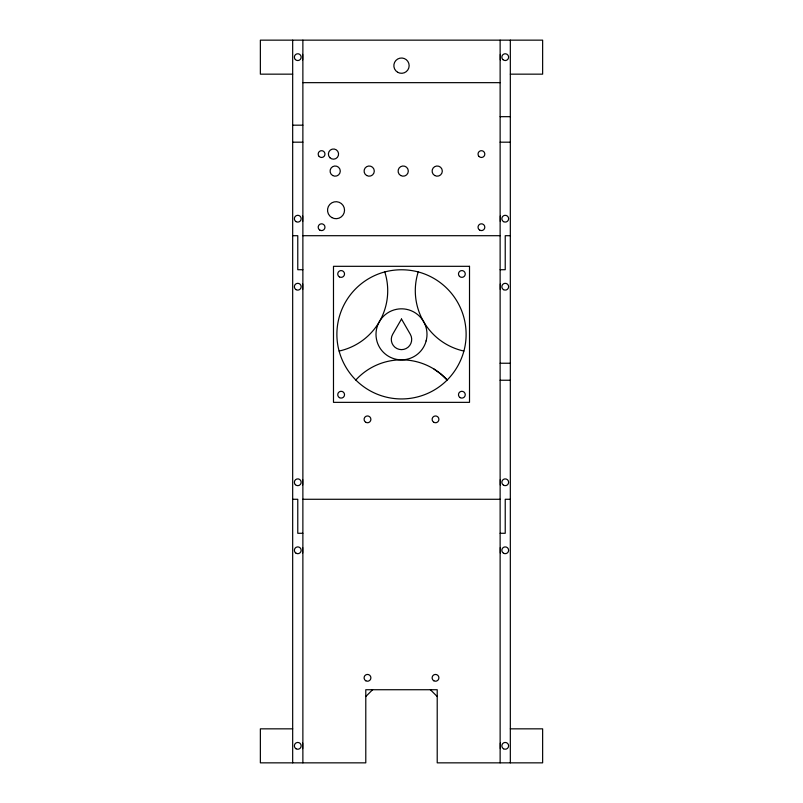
<?xml version="1.0" encoding="UTF-8"?>
<svg xmlns="http://www.w3.org/2000/svg" width="803" height="803" viewBox="0 0 803 803"><rect width="100%" height="100%" fill="white"/><g stroke="black" fill="none" stroke-linecap="round" stroke-linejoin="round"><path stroke-width="1.2" d="M365.787 696.532L372.592 689.727M292.673 74.157L260.363 74.157L260.363 40.15L542.637 40.15L542.637 74.157L510.327 74.157M302.872 82.659L500.128 82.659M500.128 116.676L510.327 116.676M292.673 125.178L302.872 125.178M292.673 142.181L302.872 142.181M500.128 142.181L510.327 142.181M292.673 235.701L297.772 235.701L297.772 269.718L302.872 269.718M302.872 235.701L500.128 235.701M510.327 235.701L505.228 235.701L505.228 269.718L500.128 269.718M500.128 363.237L510.327 363.237M500.128 380.241L510.327 380.241M292.673 499.275L297.772 499.275L297.772 533.282L302.872 533.282M302.872 499.275L500.128 499.275M510.327 499.275L505.228 499.275L505.228 533.282L500.128 533.282M292.673 728.843L260.363 728.843L260.363 762.85L365.787 762.85L365.787 689.727L437.213 689.727L437.213 762.85L542.637 762.85L542.637 728.843L510.327 728.843M434.052 369.109L440.998 374.108L447.191 380.02C456.144 371.006 462.347 359.383 464.877 346.936A64.621 64.621 0 0 0 420.26 272.498C408.095 268.864 394.905 268.864 382.74 272.498A64.621 64.621 0 0 0 338.123 346.936C340.653 359.383 346.856 371.006 355.809 380.02A61.811 61.811 0 0 1 447.191 380.02A64.621 64.621 0 0 1 355.809 380.02M430.408 689.727L437.213 696.532M510.327 40.15L510.327 762.85M500.369 54.353L500.369 59.964M500.369 215.897L500.369 221.508M500.369 283.911L500.369 289.522M500.369 479.471L500.369 485.082M500.369 547.485L500.369 553.096M500.369 743.036L500.369 748.647M500.128 40.15L500.128 762.85M302.872 40.15L302.872 762.85M302.631 54.353L302.631 59.964M302.631 215.897L302.631 221.508M302.631 283.911L302.631 289.522M302.631 479.471L302.631 485.082M302.631 547.485L302.631 553.096M302.631 743.036L302.631 748.647M292.673 40.15L292.673 762.85M384.798 271.986A61.741 61.741 0 0 1 339.147 351.041M463.853 351.041A61.771 61.771 0 0 1 418.202 271.986M426.072 340.914L425.911 341.737A25.505 25.505 0 0 1 377.089 341.737L376.487 339.308A25.505 25.505 0 0 1 379.006 322.304L380.291 320.156A25.505 25.505 0 0 1 394.092 309.918L396.521 309.316A25.505 25.505 0 0 1 406.479 309.316L408.908 309.918A25.505 25.505 0 0 1 422.709 320.156L423.994 322.304A25.505 25.505 0 0 1 426.513 339.308L426.072 340.914M401.5 319.032L392.667 334.329A10.198 10.198 0 0 0 401.5 349.636A10.198 10.198 0 0 0 410.333 334.329L401.5 319.032M469.514 266.315L333.486 266.315L333.486 402.353L469.514 402.353L469.514 266.315M460.169 397.646A3.403 3.403 0 0 0 465.268 394.695A3.403 3.403 0 0 0 460.169 391.754A3.403 3.403 0 0 0 460.169 397.646M339.428 397.646A3.403 3.403 0 0 0 344.537 394.695A3.403 3.403 0 0 0 339.428 391.754A3.403 3.403 0 0 0 339.428 397.646M459.467 276.373A3.403 3.403 0 0 0 465.148 274.847A3.403 3.403 0 0 0 460.982 270.681A3.403 3.403 0 0 0 459.467 276.373M339.428 276.915A3.403 3.403 0 0 0 344.537 273.964A3.403 3.403 0 0 0 339.428 271.023A3.403 3.403 0 0 0 339.428 276.915M295.363 484.681A3.403 3.403 0 0 0 301.055 483.155A3.403 3.403 0 0 0 296.889 478.989A3.403 3.403 0 0 0 295.363 484.681M296.066 289.662A3.403 3.403 0 0 0 301.175 286.721A3.403 3.403 0 0 0 296.066 283.77A3.403 3.403 0 0 0 296.066 289.662M365.787 422.298A3.403 3.403 0 0 0 370.896 419.357A3.403 3.403 0 0 0 365.787 416.406A3.403 3.403 0 0 0 365.787 422.298M433.811 422.298A3.403 3.403 0 0 0 438.91 419.357A3.403 3.403 0 0 0 433.811 416.406A3.403 3.403 0 0 0 433.811 422.298M503.531 289.662A3.403 3.403 0 0 0 508.63 286.721A3.403 3.403 0 0 0 503.531 283.77A3.403 3.403 0 0 0 503.531 289.662M503.531 485.213A3.403 3.403 0 0 0 508.63 482.272A3.403 3.403 0 0 0 503.531 479.331A3.403 3.403 0 0 0 503.531 485.213M479.722 230.15A3.403 3.403 0 0 0 484.821 227.199A3.403 3.403 0 0 0 479.722 224.258A3.403 3.403 0 0 0 479.722 230.15M479.02 156.485A3.403 3.403 0 0 0 484.711 154.959A3.403 3.403 0 0 0 480.545 150.793A3.403 3.403 0 0 0 479.02 156.485M319.172 156.485A3.403 3.403 0 0 0 324.864 154.959A3.403 3.403 0 0 0 320.698 150.793A3.403 3.403 0 0 0 319.172 156.485M319.875 230.15A3.403 3.403 0 0 0 324.974 227.199A3.403 3.403 0 0 0 319.875 224.258A3.403 3.403 0 0 0 319.875 230.15M331.78 217.563A8.502 8.502 0 0 0 344.537 210.195A8.502 8.502 0 0 0 331.78 202.838A8.502 8.502 0 0 0 331.78 217.563M329.872 157.689A5.099 5.099 0 0 0 338.404 155.401A5.099 5.099 0 0 0 332.161 149.157A5.099 5.099 0 0 0 329.872 157.689M332.633 175.506A5.099 5.099 0 0 0 340.281 171.089A5.099 5.099 0 0 0 332.633 166.673A5.099 5.099 0 0 0 332.633 175.506M366.64 175.506A5.099 5.099 0 0 0 374.288 171.089A5.099 5.099 0 0 0 366.64 166.673A5.099 5.099 0 0 0 366.64 175.506M400.647 175.506A5.099 5.099 0 0 0 408.305 171.089A5.099 5.099 0 0 0 400.647 166.673A5.099 5.099 0 0 0 400.647 175.506M434.664 175.506A5.099 5.099 0 0 0 442.312 171.089A5.099 5.099 0 0 0 434.664 166.673A5.099 5.099 0 0 0 434.664 175.506M397.676 72.28A7.649 7.649 0 0 0 409.149 65.655A7.649 7.649 0 0 0 397.676 59.031A7.649 7.649 0 0 0 397.676 72.28M503.531 221.648A3.403 3.403 0 0 0 508.63 218.697A3.403 3.403 0 0 0 503.531 215.756A3.403 3.403 0 0 0 503.531 221.648M502.829 59.563A3.403 3.403 0 0 0 508.51 58.037A3.403 3.403 0 0 0 504.344 53.871A3.403 3.403 0 0 0 502.829 59.563M295.363 59.563A3.403 3.403 0 0 0 301.055 58.037A3.403 3.403 0 0 0 296.889 53.871A3.403 3.403 0 0 0 295.363 59.563M296.066 221.648A3.403 3.403 0 0 0 301.175 218.697A3.403 3.403 0 0 0 296.066 215.756A3.403 3.403 0 0 0 296.066 221.648M503.531 553.237A3.403 3.403 0 0 0 508.63 550.296A3.403 3.403 0 0 0 503.531 547.345A3.403 3.403 0 0 0 503.531 553.237M503.531 748.787A3.403 3.403 0 0 0 508.63 745.846A3.403 3.403 0 0 0 503.531 742.895A3.403 3.403 0 0 0 503.531 748.787M296.066 748.787A3.403 3.403 0 0 0 301.175 745.846A3.403 3.403 0 0 0 296.066 742.895A3.403 3.403 0 0 0 296.066 748.787M296.066 553.237A3.403 3.403 0 0 0 301.175 550.296A3.403 3.403 0 0 0 296.066 547.345A3.403 3.403 0 0 0 296.066 553.237M365.787 680.773A3.403 3.403 0 0 0 370.896 677.822A3.403 3.403 0 0 0 365.787 674.881A3.403 3.403 0 0 0 365.787 680.773M433.811 680.773A3.403 3.403 0 0 0 438.91 677.822A3.403 3.403 0 0 0 433.811 674.881A3.403 3.403 0 0 0 433.811 680.773"/></g></svg>
